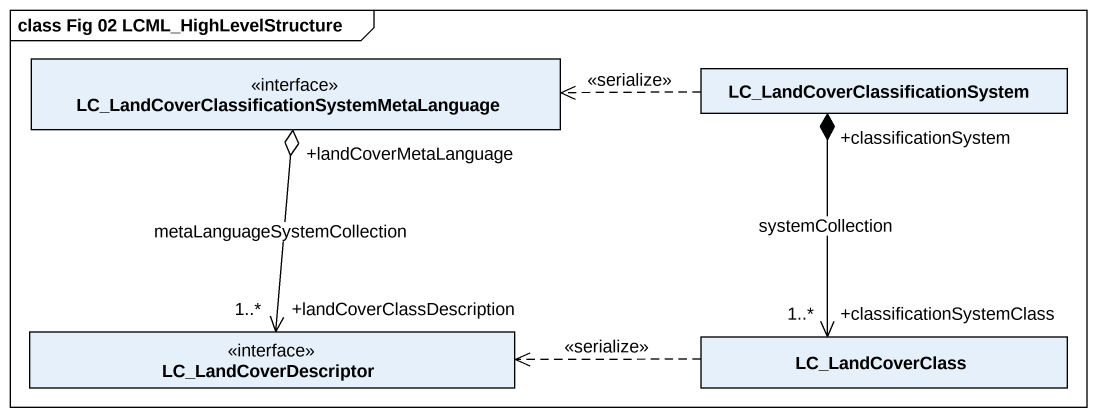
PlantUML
@startuml
mainframe class Fig 02 LCML_HighLevelStructure
hide circle
hide empty members
class "LC_LandCoverClassificationSystemMetaLanguage" as LC_LandCoverClassificationSy <<interface>>
class "LC_LandCoverClassificationSystem" as LC_LandCoverClassificationSy_2
class LC_LandCoverDescriptor <<interface>>
class LC_LandCoverClass
LC_LandCoverClassificationSy_2 .left.> LC_LandCoverClassificationSy : <<serialize>>
LC_LandCoverDescriptor "+landCoverClassDescription\n1..*" <-up-o "+landCoverMetaLanguage" LC_LandCoverClassificationSy : metaLanguageSystemCollection
LC_LandCoverClass "+classificationSystemClass\n1..*" <-up-* "+classificationSystem" LC_LandCoverClassificationSy_2 : systemCollection
LC_LandCoverClass .left.> LC_LandCoverDescriptor : <<serialize>>
@enduml
